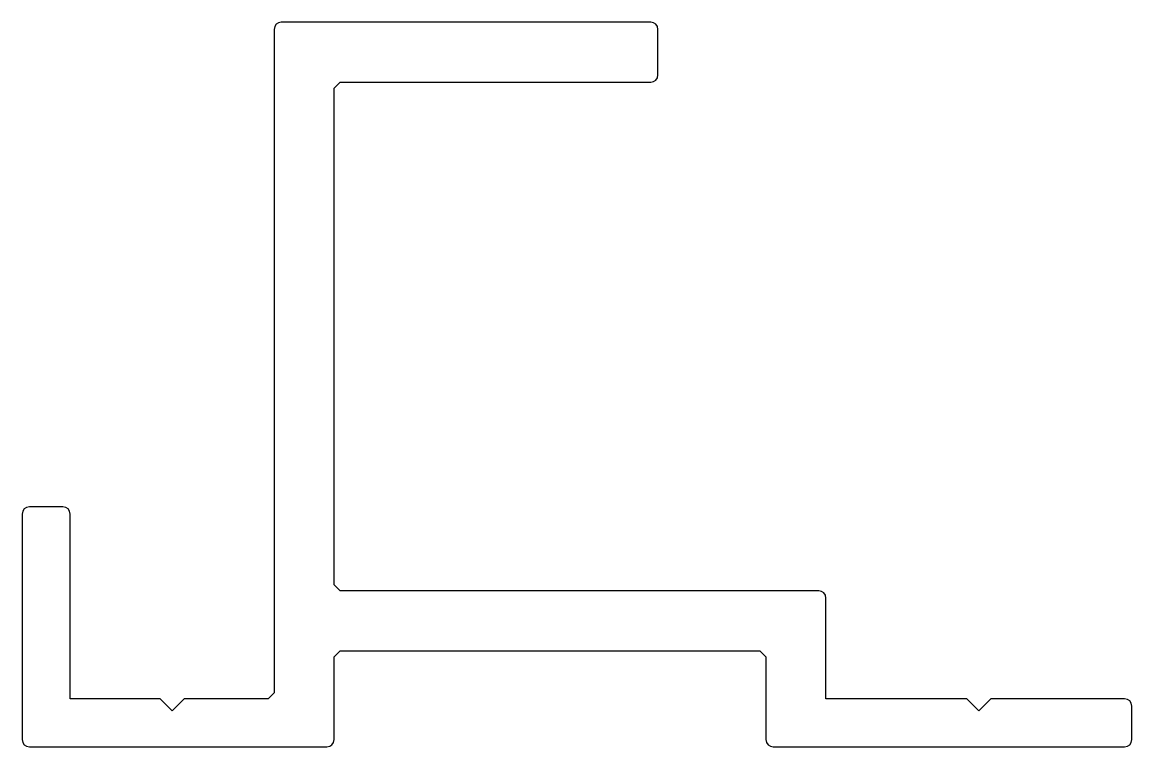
# Model space of a CAD drawing. Extents: x 1198.1 to 1244.4, y 2032.1 to 2062.3.
import ezdxf

# ---------------------------------------------------------------- set-up
doc = ezdxf.new("R2010")
doc.units = 0
doc.layers.get('0').update_dxf_attribs({"linetype": 'CONTINUOUS'})

msp = doc.modelspace()

# ---------------------------------------------------------------- linework, layer by layer
for p, q in [((1224.305, 2062.324), (1208.905, 2062.324)), ((1208.605, 2062.024), (1208.605, 2034.374)), ((1224.605, 2060.124), (1224.605, 2062.024)), ((1211.105, 2059.574), (1211.355, 2059.824)), ((1211.105, 2038.874), (1211.105, 2059.574)), ((1211.355, 2059.824), (1224.305, 2059.824)), ((1199.805, 2042.124), (1198.405, 2042.124)), ((1198.105, 2041.824), (1198.105, 2032.424)), ((1200.105, 2034.124), (1200.105, 2041.824)), ((1211.355, 2038.624), (1211.105, 2038.874)), ((1231.305, 2038.624), (1211.355, 2038.624)), ((1231.605, 2034.124), (1231.605, 2038.324)), ((1211.105, 2035.874), (1211.355, 2036.124)), ((1211.355, 2036.124), (1228.855, 2036.124)), ((1228.855, 2036.124), (1229.105, 2035.874)), ((1211.105, 2032.424), (1211.105, 2035.874)), ((1229.105, 2035.874), (1229.105, 2032.424)), ((1203.855, 2034.124), (1200.105, 2034.124)), ((1203.855, 2034.124), (1204.355, 2033.624)), ((1204.355, 2033.624), (1204.855, 2034.124)), ((1208.355, 2034.124), (1204.855, 2034.124)), ((1208.355, 2034.124), (1208.605, 2034.374)), ((1237.48, 2034.124), (1231.605, 2034.124)), ((1237.48, 2034.124), (1237.98, 2033.624)), ((1237.98, 2033.624), (1238.48, 2034.124)), ((1244.055, 2034.124), (1238.48, 2034.124)), ((1244.355, 2032.424), (1244.355, 2033.824)), ((1198.405, 2032.124), (1210.805, 2032.124)), ((1229.405, 2032.124), (1244.055, 2032.124))]:
    msp.add_line(p, q)
for centre, start, end in [((1208.905, 2062.024), 90, 180), ((1224.305, 2062.024), 0, 90), ((1224.305, 2060.124), 270, 0), ((1198.405, 2041.824), 90, 180), ((1199.805, 2041.824), 0, 90), ((1231.305, 2038.324), 0, 90), ((1244.055, 2033.824), 0, 90), ((1198.405, 2032.424), 180, 270), ((1210.805, 2032.424), 270, 0), ((1229.405, 2032.424), 180, 270), ((1244.055, 2032.424), 270, 0)]:
    msp.add_arc(centre, 0.3, start, end)

doc.saveas('drawing.dxf')
